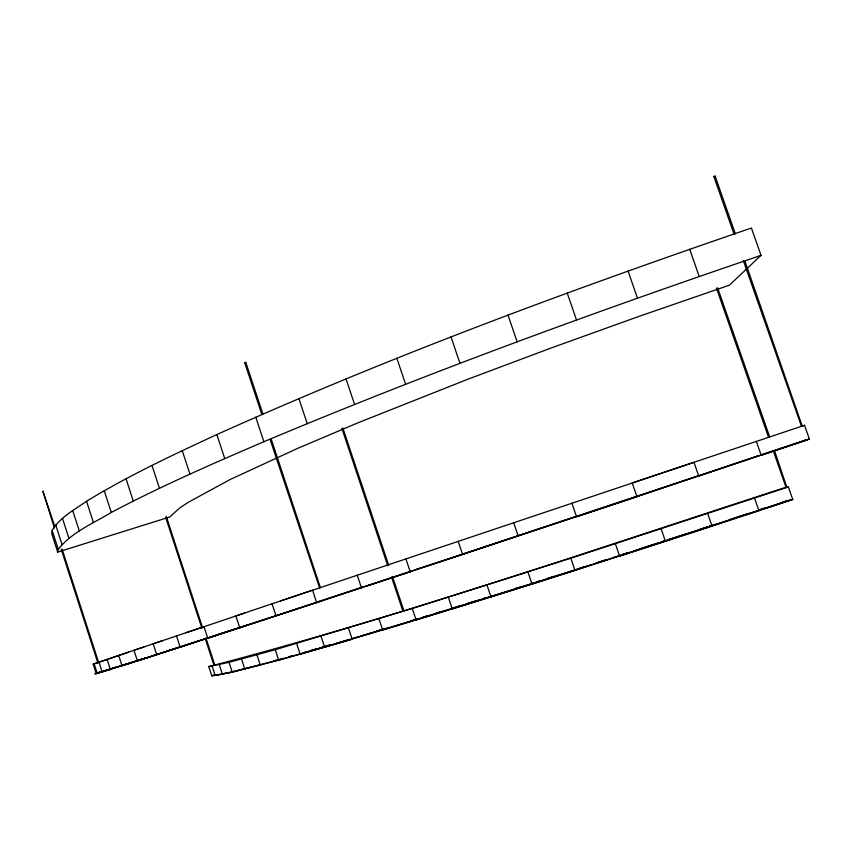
<?xml version="1.0" encoding="UTF-8"?>
<svg xmlns="http://www.w3.org/2000/svg" width="852" height="852" viewBox="0 0 852 852"><rect width="100%" height="100%" fill="white"/><g stroke="black" fill="none" stroke-linecap="round" stroke-linejoin="round"><path stroke-width="1.28" d="M52.153 530.413L51.716 533.544L57.691 552.107L169.804 516.972L179.452 508.165L188.026 502.424L230.083 479.548L298.189 448.131L358.128 422.741L467.631 379.31L550.978 348.053L639.383 316.241L729.45 285.154L761.028 255.344L751.421 228.027C570.67 289.893 391.174 356.2 216.845 434.552C172.573 455.064 128.226 475.789 86.531 501.274C74.316 509.815 60.087 517.27 52.153 530.413L58.255 549.348L57.691 552.107M261.798 414.338L244.716 362.76L245.227 362.494L245.802 362.398L262.885 413.976M734.115 234.343L713.88 176.62L714.487 176.268L715.116 176.151L735.361 233.885M58.255 549.348C71.749 532.149 93.06 523.522 111.303 512.435C160.911 486.258 212.361 463.786 263.896 441.719C427.076 373.112 593.471 312.375 761.028 255.344M54.368 527.963L42.941 491.316L54.805 526.451M715.094 176.183L713.88 176.62M245.802 362.43L244.748 362.771M43.377 491.263L42.643 491.476M205.215 638.499L213.841 664.933L214.661 664.656L206.035 638.223M391.483 576.974L402.847 610.99L403.848 610.65L392.495 576.644M403.837 610.66L402.868 610.99M773.382 451.134L786.087 487.493L786.822 487.269L774.532 450.761M214.587 664.688L213.841 664.933M166.715 651.397L96.265 673.581L93.23 664.155L128.748 652.089M745.042 261.489L802.201 426.064M758.749 510.742L792.775 499.506L788.388 486.939L785.48 487.45C594.068 549.497 403.454 615.708 208.772 666.605L211.797 675.87L214.108 675.082M802.307 426.043L804.544 425.276L809.4 439.11L760.964 455.277L807.653 439.685M117.086 656.04L93.23 664.155M61.259 549.359L97.767 662.643L98.608 662.355L62.1 549.103M144.041 646.913L118.673 655.454L122.038 665.849L189.921 643.899M270.127 439.494L319.564 587.837M163.158 640.459L133.977 650.278L137.438 660.971L239.359 627.679M186.268 632.674L244.918 612.939M103.135 671.653C130.793 662.952 77.894 679.47 100.483 671.962M96.265 673.581L104.626 670.78M804.544 425.276L632.216 482.977L636.913 496.631L759.185 455.469M280.553 600.958L693.422 462.498M802.094 426.096L801.466 426.309L743.359 260.691M98.363 662.441L97.767 662.632M319.702 587.795L320.384 587.561L271.224 439.131M637.637 495.981L698.565 475.778M637.722 496.247L759.622 455.415M760.421 455.053L807.547 439.408M698.661 476.055L806.003 440.122M462.998 554.034L577.273 516.046M578.508 515.641L636.369 496.397M575.419 516.759L367.723 585.697M637.818 496.215L462.593 554.471L458.163 541.318M636.913 496.631L576.516 516.706L571.894 503.181M208.772 666.605L229.039 662.323L275.281 649.714L412.251 608.456L570.84 558.209L788.388 486.939M758.344 510.146L764.425 508.122M781.465 502.467L787.557 500.443M758.28 510.38L787.642 500.688M758.653 510.497L791.199 499.975M318.616 601.682L410.813 571.575M467.471 552.735L415.51 569.647M463.083 554.301L323.6 599.946M711.345 525.609L715.062 524.385M729.908 519.507L748.461 513.394M711.367 525.822L757.215 510.795M711.889 525.886L757.396 510.912M711.974 526.131L758.94 510.742L754.574 498.186M322.354 600.362L283.695 613.323M240.583 627.274L324.452 599.925M284.536 613.035L239.753 627.828L235.866 615.953L312.556 590.18L316.667 602.609L362.079 587.379M166.875 651.12L317.455 602.343M248.784 624.74L216.238 635.113M240.658 627.519L207.803 638.244L204.011 626.667L153.19 643.793L156.747 654.773M667.116 540.04L686.073 533.853M698.715 529.731L710.089 526.025M710.11 526.238L667.254 540.211L710.174 526.27M665.423 541.041L710.632 526.291M146.491 657.904L217.26 635.028M622.333 554.514L628.552 552.511M640.981 548.486L657.148 543.267M662.121 541.659L665.849 540.445M622.588 554.652L628.787 552.65M633.75 551.042L665.987 540.626M622.418 554.758L665.934 540.7M664.187 541.435L575.004 570.457L452.284 608.967L448.333 597.188M665.508 541.286L619.628 556.164L615.389 543.821M579.978 568.092L583.716 566.889M598.668 562.107L604.899 560.105M591.522 564.61L536.771 582.076M594.004 563.811L607.678 559.434M612.641 557.836L621.342 555.057M621.172 555.163L532.404 583.897L416.127 620.054L412.251 608.456M132.209 662.206L145.234 658.063M131.101 662.792L119.28 666.264L147.492 657.563M536.685 581.831L540.392 580.649M547.815 578.295L553.992 576.335M573.95 570.457L532.404 583.897M111.282 668.958L132.103 662.451M515.385 588.519L521.658 586.559M531.691 583.407L535.535 582.459M495.885 594.856L535.919 582.289M531.084 584.046L491.498 596.741M457.396 606.603L461.188 605.421M466.246 603.855L475.096 601.107M482.679 598.754L486.471 597.572M458.046 606.603L461.837 605.431M466.875 603.866L480.752 599.552M483.276 598.775L494.618 595.25M457.481 606.837L486.545 597.806M489.08 597.028L495.395 595.058M452.785 608.488L490.166 596.89M421.942 617.487L428.268 615.538M435.873 613.206L439.675 612.045M452.337 608.158L456.129 606.986M118.098 666.626L110.973 668.799L120.345 666.126M422.017 617.711L456.789 606.986M451.549 608.871L382.708 630.15L378.916 618.754M410.589 620.916L416.894 619.01M390.482 627.264L420.76 618.094M415.467 619.937L300.181 654.283L296.634 643.526M809.4 439.11L804.842 440.218M376.648 631.14L380.397 630.022M360.002 636.284L366.243 634.431M368.735 633.686L372.484 632.567M379.96 630.342L386.201 628.478M360.481 636.21L389.14 627.413M354.166 638.34L382.09 630.022M336.657 643.122L349.373 639.458M351.407 638.808L358 636.945M325.496 646.977L352.973 638.947L278.742 660.247L275.281 649.714M107.15 669.896L109.695 669.161M108.183 669.768L112.017 668.66M104.913 670.684L111.037 668.99M97.213 673.069L101.835 671.813M324.442 646.476L328.254 645.379M310.139 650.747L316.475 648.926M319.01 648.202L322.823 647.105M327.892 645.656L331.694 644.57M309.276 651.056L316.891 648.873M319.436 648.148L332.142 644.506M324.207 647.105L279.573 659.714L233.139 671.664L261.181 664.667M288.966 656.658L292.705 655.614M304.27 652.462L308.009 651.429M273.46 660.939L277.113 659.949M279.541 659.299L283.183 658.308M211.797 675.87L232.255 672.185L279.648 659.927M104.849 670.492L105.936 670.46M105.818 670.375L106.905 670.13M231.904 671.93L223.299 673.783L233.203 671.855M217.292 674.837L219.688 674.411M217.345 675.018L223.362 673.975M788.856 500.294L792.775 499.506M216.152 675.231L212.787 675.359M717.586 287.763L769.707 436.969M716.457 288.168L768.568 437.342M689.705 249.231L699.226 276.506M756.363 441.4L761.177 455.213M628.062 271.011L637.466 298.157M693.954 462.295L698.725 476.044M707.714 513.66L712.048 526.163L665.455 541.361L661.163 528.922M567.262 293.077L576.527 320.032M637.008 496.588L576.751 516.61M508.026 315.155L517.143 341.844M570.84 558.209L575.004 570.457M451.038 336.977L459.973 363.335M513.671 522.702L518.197 536.057M527.91 571.98L532.021 584.078M486.971 585.004L491.008 596.954M396.872 358.287L405.627 384.273M346.018 378.884L354.57 404.434M405.872 558.859L410.206 571.788M342.855 427.992L388.704 565.302M341.854 428.322L387.703 565.643M298.892 398.555L307.231 423.636M357.233 575.175L361.461 587.869M348.479 628.052L352.185 639.234M255.76 417.15L263.896 441.719M321.034 636.306L324.665 647.286M216.845 434.552L224.758 458.578M272.054 603.78L276.059 615.943M256.942 654.89L260.329 665.199M182.243 450.655L189.932 474.117M241.553 659.086L244.854 669.171M229.039 662.323L232.255 672.185M219.273 664.656L222.415 674.294M208.676 637.69L180.155 647.222L176.492 635.933M151.986 465.394L159.462 488.292M166.172 516.142L202.329 626.902M165.767 517.675L201.924 628.435M212.137 666.126L215.215 675.551M126.021 478.749L133.285 501.072M104.253 490.709L111.303 512.435M86.531 501.274L93.39 522.425M72.686 510.476L79.332 531.062M62.484 518.367L68.948 538.389M107.086 659.384L110.345 669.502M55.721 524.992L62.004 544.46M98.981 662.153L102.155 671.983M94.135 663.825L97.213 673.389"/></g></svg>
